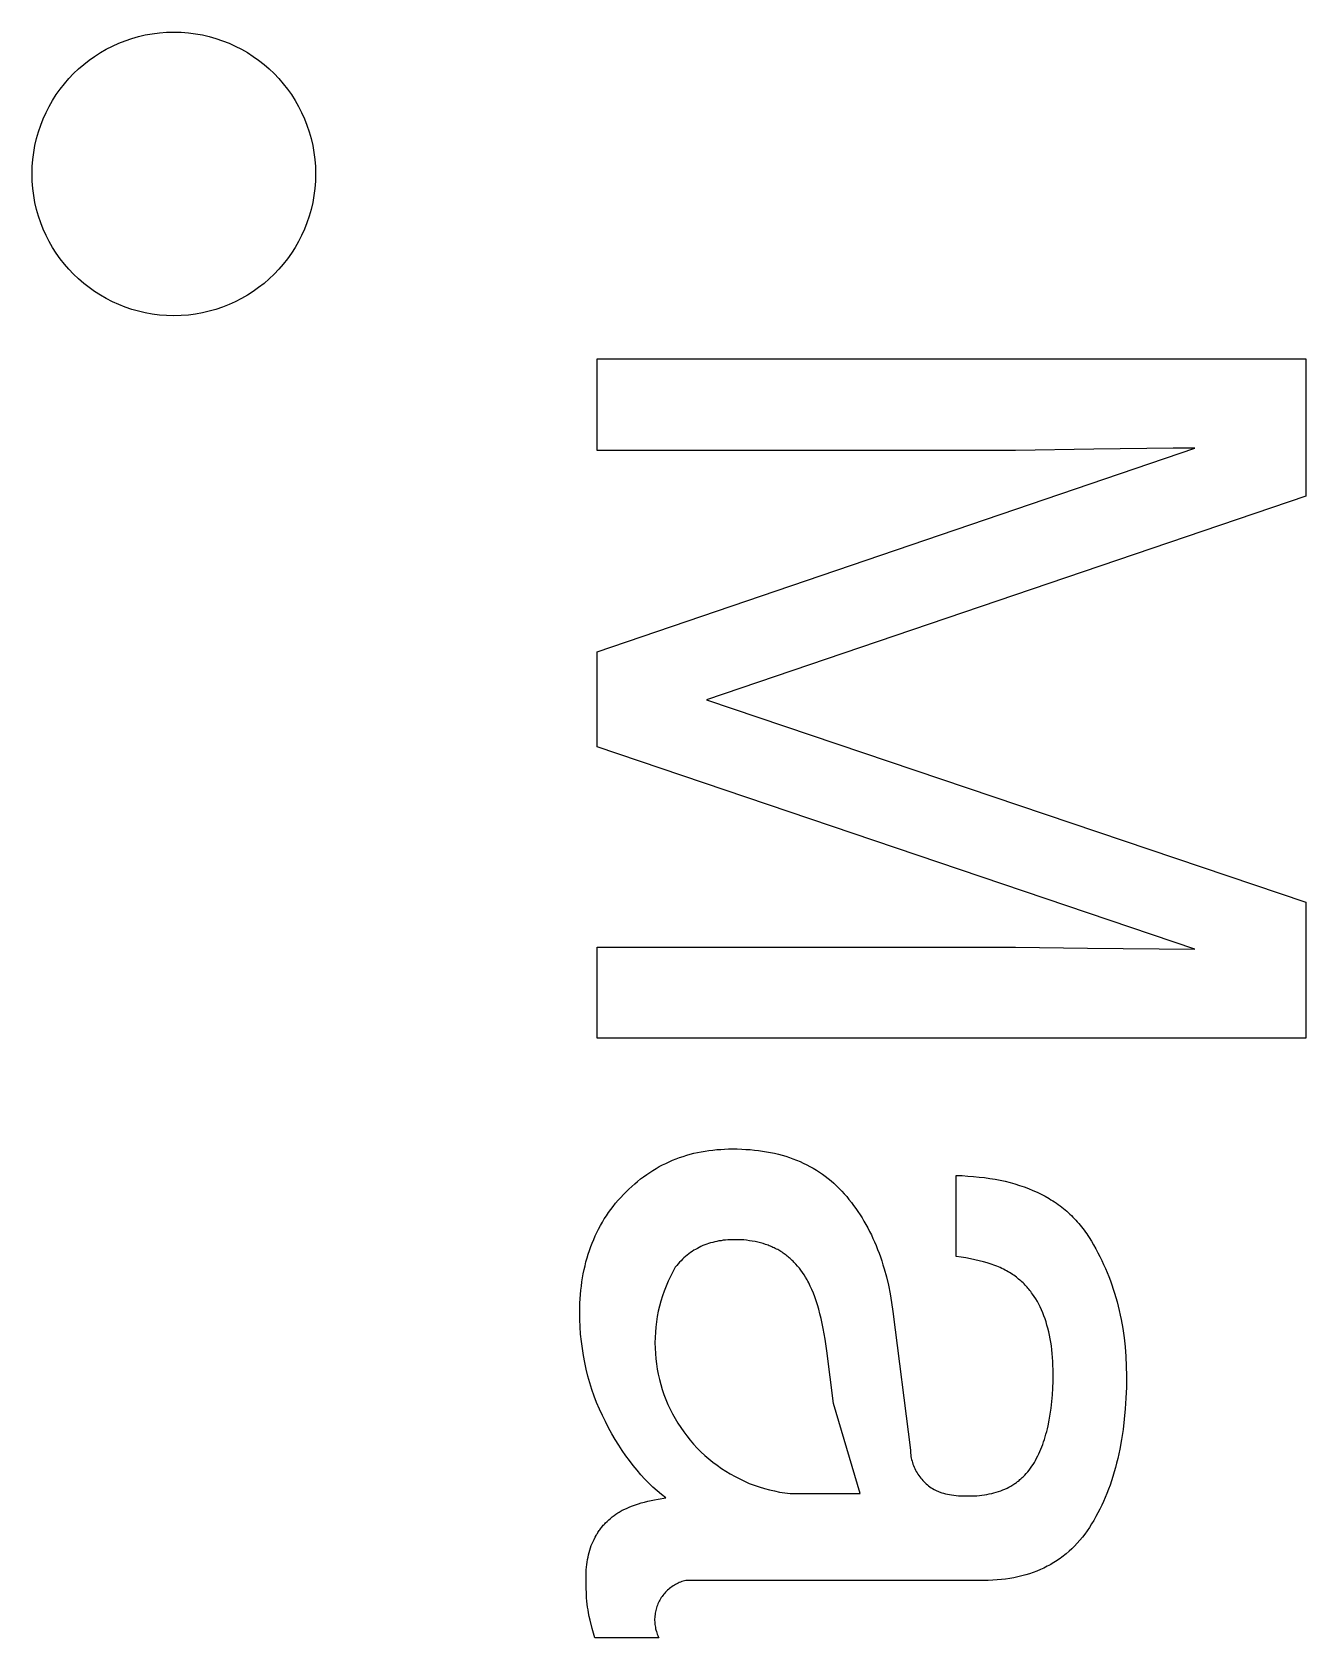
# Model space of a CAD drawing. Extents: x -4 to 37, y -4 to 403.
# Drawn here: x 5.66 to 14.65, y 34.18 to 45.5 of the extents above; entities that cross this region are included whole.
import ezdxf

# ---------------------------------------------------------------- set-up
doc = ezdxf.new("R2010")
doc.units = 0
doc.layers.add('AMICA', color=3, linetype='CONTINUOUS')
doc.layers.add('TEXT_LOGO', color=4, linetype='CONTINUOUS')

msp = doc.modelspace()

# ---------------------------------------------------------------- linework, layer by layer
at = {"layer": 'AMICA'}
msp.add_circle((6.665, 44.5), 1, dxfattribs=at)
at = {"layer": 'TEXT_LOGO'}
for p, q in [((9.652, 42.55), (9.652, 43.197)), ((9.652, 43.197), (14.652, 43.197)), ((14.652, 43.197), (14.652, 42.227)), ((9.652, 41.131), (13.869, 42.567)), ((12.603, 42.55), (9.652, 42.55)), ((13.156, 42.559), (12.603, 42.55)), ((13.716, 42.567), (13.156, 42.559)), ((13.869, 42.567), (13.716, 42.567)), ((14.652, 42.227), (10.424, 40.791)), ((9.652, 40.46), (9.652, 41.131)), ((10.424, 40.791), (14.652, 39.364)), ((13.869, 39.034), (9.652, 40.46)), ((14.652, 39.364), (14.652, 38.405)), ((9.652, 38.405), (9.652, 39.048)), ((9.652, 39.048), (12.603, 39.048)), ((12.603, 39.048), (13.11, 39.041)), ((13.11, 39.041), (13.869, 39.034)), ((14.652, 38.405), (9.652, 38.405)), ((10.308, 37.587), (10.334, 37.594)), ((10.334, 37.594), (10.36, 37.6)), ((10.36, 37.6), (10.386, 37.605)), ((10.386, 37.605), (10.413, 37.61)), ((10.413, 37.61), (10.44, 37.614)), ((10.44, 37.614), (10.467, 37.617)), ((10.467, 37.617), (10.495, 37.62)), ((10.495, 37.62), (10.523, 37.622)), ((10.523, 37.622), (10.551, 37.624)), ((10.551, 37.624), (10.579, 37.625)), ((10.579, 37.625), (10.608, 37.625)), ((10.608, 37.625), (10.64, 37.625)), ((10.64, 37.625), (10.671, 37.624)), ((10.671, 37.624), (10.701, 37.622)), ((10.701, 37.622), (10.731, 37.62)), ((10.731, 37.62), (10.761, 37.617)), ((10.761, 37.617), (10.79, 37.614)), ((10.79, 37.614), (10.819, 37.61)), ((10.819, 37.61), (10.847, 37.605)), ((10.847, 37.605), (10.875, 37.6)), ((10.875, 37.6), (10.903, 37.594)), ((10.903, 37.594), (10.93, 37.588)), ((10.045, 37.473), (10.067, 37.487)), ((10.067, 37.487), (10.09, 37.5)), ((10.09, 37.5), (10.113, 37.512)), ((10.113, 37.512), (10.136, 37.523)), ((10.136, 37.523), (10.16, 37.534)), ((10.16, 37.534), (10.184, 37.545)), ((10.184, 37.545), (10.208, 37.555)), ((10.208, 37.555), (10.233, 37.564)), ((10.233, 37.564), (10.258, 37.572)), ((10.258, 37.572), (10.283, 37.58)), ((10.283, 37.58), (10.308, 37.587)), ((10.93, 37.588), (10.956, 37.581)), ((10.956, 37.581), (10.982, 37.573)), ((10.982, 37.573), (11.008, 37.565)), ((11.008, 37.565), (11.033, 37.556)), ((11.033, 37.556), (11.058, 37.546)), ((11.058, 37.546), (11.083, 37.536)), ((11.083, 37.536), (11.106, 37.525)), ((11.106, 37.525), (11.13, 37.514)), ((11.13, 37.514), (11.153, 37.502)), ((11.153, 37.502), (11.175, 37.489)), ((11.175, 37.489), (11.198, 37.476)), ((9.896, 37.361), (9.917, 37.379)), ((9.917, 37.379), (9.937, 37.396)), ((9.937, 37.396), (9.958, 37.413)), ((9.958, 37.413), (9.979, 37.429)), ((9.979, 37.429), (10.001, 37.444)), ((10.001, 37.444), (10.023, 37.459)), ((10.023, 37.459), (10.045, 37.473)), ((11.198, 37.476), (11.219, 37.462)), ((11.219, 37.462), (11.241, 37.447)), ((11.241, 37.447), (11.261, 37.432)), ((11.261, 37.432), (11.282, 37.416)), ((11.282, 37.416), (11.302, 37.4)), ((11.302, 37.4), (11.321, 37.383)), ((11.321, 37.383), (11.34, 37.365)), ((11.34, 37.365), (11.359, 37.347)), ((12.184, 36.866), (12.184, 37.438)), ((12.184, 37.438), (12.226, 37.437)), ((12.226, 37.437), (12.267, 37.434)), ((12.267, 37.434), (12.307, 37.431)), ((12.307, 37.431), (12.346, 37.427)), ((12.346, 37.427), (12.385, 37.423)), ((12.385, 37.423), (12.422, 37.417)), ((12.422, 37.417), (12.459, 37.411)), ((12.459, 37.411), (12.495, 37.404)), ((12.495, 37.404), (12.531, 37.397)), ((12.531, 37.397), (12.565, 37.388)), ((12.565, 37.388), (12.599, 37.379)), ((12.599, 37.379), (12.632, 37.368)), ((12.632, 37.368), (12.664, 37.358)), ((9.782, 37.242), (9.8, 37.263)), ((9.8, 37.263), (9.818, 37.283)), ((9.818, 37.283), (9.837, 37.304)), ((9.837, 37.304), (9.857, 37.323)), ((9.857, 37.323), (9.876, 37.342)), ((9.876, 37.342), (9.896, 37.361)), ((11.359, 37.347), (11.377, 37.328)), ((11.377, 37.328), (11.394, 37.309)), ((11.394, 37.309), (11.412, 37.289)), ((11.412, 37.289), (11.428, 37.268)), ((11.428, 37.268), (11.445, 37.248)), ((12.664, 37.358), (12.695, 37.346)), ((12.695, 37.346), (12.726, 37.333)), ((12.726, 37.333), (12.755, 37.32)), ((12.755, 37.32), (12.784, 37.306)), ((12.784, 37.306), (12.812, 37.291)), ((12.812, 37.291), (12.84, 37.276)), ((12.84, 37.276), (12.853, 37.267)), ((12.853, 37.267), (12.866, 37.259)), ((12.866, 37.259), (12.879, 37.251)), ((9.702, 37.131), (9.717, 37.154)), ((9.717, 37.154), (9.732, 37.176)), ((9.732, 37.176), (9.748, 37.198)), ((9.748, 37.198), (9.765, 37.22)), ((9.765, 37.22), (9.782, 37.242)), ((11.445, 37.248), (11.461, 37.226)), ((11.461, 37.226), (11.476, 37.205)), ((11.476, 37.205), (11.491, 37.183)), ((11.491, 37.183), (11.506, 37.161)), ((11.506, 37.161), (11.52, 37.138)), ((12.879, 37.251), (12.892, 37.242)), ((12.892, 37.242), (12.904, 37.233)), ((12.904, 37.233), (12.917, 37.224)), ((12.917, 37.224), (12.929, 37.215)), ((12.929, 37.215), (12.941, 37.205)), ((12.941, 37.205), (12.953, 37.195)), ((12.953, 37.195), (12.964, 37.186)), ((12.964, 37.186), (12.976, 37.175)), ((12.976, 37.175), (12.987, 37.165)), ((12.987, 37.165), (12.998, 37.155)), ((12.998, 37.155), (13.008, 37.144)), ((13.008, 37.144), (13.019, 37.133)), ((9.638, 37.012), (9.649, 37.036)), ((9.649, 37.036), (9.662, 37.06)), ((9.662, 37.06), (9.675, 37.084)), ((9.675, 37.084), (9.688, 37.108)), ((9.688, 37.108), (9.702, 37.131)), ((11.52, 37.138), (11.534, 37.115)), ((11.534, 37.115), (11.548, 37.092)), ((11.548, 37.092), (11.561, 37.068)), ((11.561, 37.068), (11.573, 37.043)), ((11.573, 37.043), (11.586, 37.019)), ((13.019, 37.133), (13.029, 37.122)), ((13.029, 37.122), (13.039, 37.111)), ((13.039, 37.111), (13.049, 37.099)), ((13.049, 37.099), (13.059, 37.088)), ((13.059, 37.088), (13.069, 37.076)), ((13.069, 37.076), (13.078, 37.064)), ((13.078, 37.064), (13.087, 37.052)), ((13.087, 37.052), (13.096, 37.039)), ((13.096, 37.039), (13.105, 37.026)), ((13.105, 37.026), (13.113, 37.014)), ((9.597, 36.909), (9.606, 36.936)), ((9.606, 36.936), (9.616, 36.961)), ((9.616, 36.961), (9.627, 36.987)), ((9.627, 36.987), (9.638, 37.012)), ((10.346, 36.917), (10.334, 36.91)), ((10.359, 36.924), (10.346, 36.917)), ((10.371, 36.931), (10.359, 36.924)), ((10.384, 36.937), (10.371, 36.931)), ((10.397, 36.943), (10.384, 36.937)), ((10.411, 36.948), (10.397, 36.943)), ((10.425, 36.953), (10.411, 36.948)), ((10.438, 36.958), (10.425, 36.953)), ((10.452, 36.962), (10.438, 36.958)), ((10.467, 36.966), (10.452, 36.962)), ((10.481, 36.97), (10.467, 36.966)), ((10.496, 36.973), (10.481, 36.97)), ((10.511, 36.976), (10.496, 36.973)), ((10.526, 36.978), (10.511, 36.976)), ((10.541, 36.981), (10.526, 36.978)), ((10.557, 36.982), (10.541, 36.981)), ((10.573, 36.984), (10.557, 36.982)), ((10.589, 36.985), (10.573, 36.984)), ((10.605, 36.985), (10.589, 36.985)), ((10.622, 36.985), (10.605, 36.985)), ((10.643, 36.985), (10.622, 36.985)), ((10.665, 36.984), (10.643, 36.985)), ((10.686, 36.983), (10.665, 36.984)), ((10.706, 36.981), (10.686, 36.983)), ((10.727, 36.978), (10.706, 36.981)), ((10.746, 36.975), (10.727, 36.978)), ((10.766, 36.972), (10.746, 36.975)), ((10.785, 36.968), (10.766, 36.972)), ((10.804, 36.963), (10.785, 36.968)), ((10.822, 36.958), (10.804, 36.963)), ((10.84, 36.952), (10.822, 36.958)), ((10.858, 36.946), (10.84, 36.952)), ((10.866, 36.942), (10.858, 36.946)), ((10.875, 36.939), (10.866, 36.942)), ((10.884, 36.935), (10.875, 36.939)), ((10.892, 36.931), (10.884, 36.935)), ((10.9, 36.927), (10.892, 36.931)), ((10.908, 36.923), (10.9, 36.927)), ((10.917, 36.919), (10.908, 36.923)), ((10.925, 36.915), (10.917, 36.919)), ((10.933, 36.91), (10.925, 36.915)), ((11.586, 37.019), (11.597, 36.994)), ((11.597, 36.994), (11.609, 36.969)), ((11.609, 36.969), (11.62, 36.943)), ((11.62, 36.943), (11.63, 36.917)), ((11.63, 36.917), (11.64, 36.89)), ((13.113, 37.014), (13.122, 37.001)), ((13.122, 37.001), (13.138, 36.974)), ((13.138, 36.974), (13.154, 36.948)), ((13.154, 36.948), (13.169, 36.921)), ((13.169, 36.921), (13.184, 36.893)), ((9.559, 36.774), (9.566, 36.801)), ((9.566, 36.801), (9.572, 36.829)), ((9.572, 36.829), (9.58, 36.856)), ((9.58, 36.856), (9.588, 36.883)), ((9.588, 36.883), (9.597, 36.909)), ((10.213, 36.803), (10.203, 36.791)), ((10.223, 36.815), (10.213, 36.803)), ((10.233, 36.826), (10.223, 36.815)), ((10.243, 36.837), (10.233, 36.826)), ((10.254, 36.847), (10.243, 36.837)), ((10.264, 36.857), (10.254, 36.847)), ((10.275, 36.867), (10.264, 36.857)), ((10.287, 36.876), (10.275, 36.867)), ((10.298, 36.885), (10.287, 36.876)), ((10.31, 36.894), (10.298, 36.885)), ((10.322, 36.902), (10.31, 36.894)), ((10.334, 36.91), (10.322, 36.902)), ((10.94, 36.906), (10.933, 36.91)), ((10.948, 36.901), (10.94, 36.906)), ((10.956, 36.896), (10.948, 36.901)), ((10.963, 36.891), (10.956, 36.896)), ((10.971, 36.886), (10.963, 36.891)), ((10.978, 36.88), (10.971, 36.886)), ((10.985, 36.875), (10.978, 36.88)), ((10.993, 36.869), (10.985, 36.875)), ((11, 36.864), (10.993, 36.869)), ((11.007, 36.858), (11, 36.864)), ((11.014, 36.852), (11.007, 36.858)), ((11.02, 36.846), (11.014, 36.852)), ((11.027, 36.839), (11.02, 36.846)), ((11.034, 36.833), (11.027, 36.839)), ((11.04, 36.826), (11.034, 36.833)), ((11.053, 36.813), (11.04, 36.826)), ((11.066, 36.799), (11.053, 36.813)), ((11.64, 36.89), (11.65, 36.863)), ((11.65, 36.863), (11.659, 36.836)), ((11.659, 36.836), (11.668, 36.808)), ((11.668, 36.808), (11.677, 36.78)), ((12.219, 36.862), (12.184, 36.866)), ((12.252, 36.856), (12.219, 36.862)), ((12.285, 36.851), (12.252, 36.856)), ((12.317, 36.844), (12.285, 36.851)), ((12.347, 36.837), (12.317, 36.844)), ((12.376, 36.83), (12.347, 36.837)), ((12.404, 36.821), (12.376, 36.83)), ((12.432, 36.813), (12.404, 36.821)), ((12.458, 36.803), (12.432, 36.813)), ((12.47, 36.798), (12.458, 36.803)), ((13.184, 36.893), (13.198, 36.866)), ((13.198, 36.866), (13.211, 36.838)), ((13.211, 36.838), (13.224, 36.81)), ((13.224, 36.81), (13.237, 36.782)), ((9.54, 36.658), (9.544, 36.688)), ((9.544, 36.688), (9.548, 36.717)), ((9.548, 36.717), (9.553, 36.745)), ((9.553, 36.745), (9.559, 36.774)), ((10.152, 36.692), (10.138, 36.658)), ((10.168, 36.726), (10.152, 36.692)), ((10.185, 36.759), (10.168, 36.726)), ((10.203, 36.791), (10.185, 36.759)), ((11.078, 36.784), (11.066, 36.799)), ((11.089, 36.769), (11.078, 36.784)), ((11.101, 36.753), (11.089, 36.769)), ((11.111, 36.737), (11.101, 36.753)), ((11.122, 36.72), (11.111, 36.737)), ((11.132, 36.703), (11.122, 36.72)), ((11.138, 36.692), (11.132, 36.703)), ((11.144, 36.681), (11.138, 36.692)), ((11.677, 36.78), (11.692, 36.723)), ((11.692, 36.723), (11.706, 36.664)), ((12.483, 36.793), (12.47, 36.798)), ((12.495, 36.788), (12.483, 36.793)), ((12.506, 36.782), (12.495, 36.788)), ((12.518, 36.777), (12.506, 36.782)), ((12.529, 36.771), (12.518, 36.777)), ((12.54, 36.765), (12.529, 36.771)), ((12.551, 36.759), (12.54, 36.765)), ((12.561, 36.753), (12.551, 36.759)), ((12.572, 36.747), (12.561, 36.753)), ((12.581, 36.74), (12.572, 36.747)), ((12.591, 36.734), (12.581, 36.74)), ((12.6, 36.727), (12.591, 36.734)), ((12.609, 36.72), (12.6, 36.727)), ((12.617, 36.713), (12.609, 36.72)), ((12.625, 36.707), (12.617, 36.713)), ((12.633, 36.7), (12.625, 36.707)), ((12.641, 36.694), (12.633, 36.7)), ((12.648, 36.687), (12.641, 36.694)), ((12.656, 36.68), (12.648, 36.687)), ((13.237, 36.782), (13.249, 36.754)), ((13.249, 36.754), (13.261, 36.725)), ((13.261, 36.725), (13.272, 36.696)), ((13.272, 36.696), (13.282, 36.666)), ((9.532, 36.568), (9.534, 36.599)), ((9.534, 36.599), (9.537, 36.629)), ((9.537, 36.629), (9.54, 36.658)), ((10.112, 36.588), (10.101, 36.552)), ((10.124, 36.623), (10.112, 36.588)), ((10.138, 36.658), (10.124, 36.623)), ((11.15, 36.67), (11.144, 36.681)), ((11.155, 36.658), (11.15, 36.67)), ((11.166, 36.634), (11.155, 36.658)), ((11.177, 36.609), (11.166, 36.634)), ((11.187, 36.582), (11.177, 36.609)), ((11.197, 36.554), (11.187, 36.582)), ((11.706, 36.664), (11.719, 36.604)), ((11.719, 36.604), (11.729, 36.542)), ((12.663, 36.673), (12.656, 36.68)), ((12.67, 36.665), (12.663, 36.673)), ((12.677, 36.658), (12.67, 36.665)), ((12.684, 36.65), (12.677, 36.658)), ((12.691, 36.643), (12.684, 36.65)), ((12.697, 36.635), (12.691, 36.643)), ((12.704, 36.627), (12.697, 36.635)), ((12.71, 36.619), (12.704, 36.627)), ((12.716, 36.61), (12.71, 36.619)), ((12.723, 36.602), (12.716, 36.61)), ((12.734, 36.585), (12.723, 36.602)), ((12.746, 36.567), (12.734, 36.585)), ((13.282, 36.666), (13.292, 36.637)), ((13.292, 36.637), (13.302, 36.607)), ((13.302, 36.607), (13.311, 36.577)), ((13.311, 36.577), (13.32, 36.547)), ((9.529, 36.506), (9.53, 36.537)), ((9.529, 36.475), (9.529, 36.506)), ((9.53, 36.422), (9.529, 36.475)), ((9.53, 36.537), (9.532, 36.568)), ((10.083, 36.48), (10.076, 36.443)), ((10.091, 36.516), (10.083, 36.48)), ((10.101, 36.552), (10.091, 36.516)), ((11.206, 36.525), (11.197, 36.554)), ((11.215, 36.494), (11.206, 36.525)), ((11.223, 36.462), (11.215, 36.494)), ((11.231, 36.429), (11.223, 36.462)), ((11.729, 36.542), (11.738, 36.478)), ((11.738, 36.478), (11.861, 35.501)), ((12.757, 36.549), (12.746, 36.567)), ((12.767, 36.53), (12.757, 36.549)), ((12.777, 36.511), (12.767, 36.53)), ((12.786, 36.491), (12.777, 36.511)), ((12.795, 36.47), (12.786, 36.491)), ((12.803, 36.449), (12.795, 36.47)), ((13.32, 36.547), (13.328, 36.516)), ((13.328, 36.516), (13.335, 36.485)), ((13.335, 36.485), (13.342, 36.454)), ((9.532, 36.37), (9.53, 36.422)), ((9.535, 36.319), (9.532, 36.37)), ((10.065, 36.369), (10.062, 36.332)), ((10.07, 36.406), (10.065, 36.369)), ((10.076, 36.443), (10.07, 36.406)), ((11.239, 36.395), (11.231, 36.429)), ((11.246, 36.359), (11.239, 36.395)), ((11.26, 36.283), (11.246, 36.359)), ((12.811, 36.428), (12.803, 36.449)), ((12.819, 36.406), (12.811, 36.428)), ((12.825, 36.383), (12.819, 36.406)), ((12.832, 36.36), (12.825, 36.383)), ((12.838, 36.336), (12.832, 36.36)), ((13.342, 36.454), (13.348, 36.423)), ((13.348, 36.423), (13.36, 36.359)), ((13.36, 36.359), (13.369, 36.294)), ((9.54, 36.268), (9.535, 36.319)), ((9.547, 36.218), (9.54, 36.268)), ((10.06, 36.295), (10.059, 36.258)), ((10.059, 36.258), (10.06, 36.221)), ((10.062, 36.332), (10.06, 36.295)), ((11.272, 36.202), (11.26, 36.283)), ((12.843, 36.312), (12.838, 36.336)), ((12.848, 36.287), (12.843, 36.312)), ((12.852, 36.262), (12.848, 36.287)), ((12.856, 36.236), (12.852, 36.262)), ((12.859, 36.209), (12.856, 36.236)), ((13.369, 36.294), (13.376, 36.229)), ((9.554, 36.168), (9.547, 36.218)), ((9.564, 36.119), (9.554, 36.168)), ((10.06, 36.221), (10.062, 36.183)), ((10.062, 36.183), (10.065, 36.146)), ((10.065, 36.146), (10.069, 36.109)), ((11.319, 35.831), (11.272, 36.202)), ((12.862, 36.182), (12.859, 36.209)), ((12.864, 36.155), (12.862, 36.182)), ((12.866, 36.127), (12.864, 36.155)), ((12.867, 36.098), (12.866, 36.127)), ((13.376, 36.229), (13.381, 36.162)), ((13.381, 36.162), (13.384, 36.094)), ((9.574, 36.071), (9.564, 36.119)), ((9.586, 36.023), (9.574, 36.071)), ((9.6, 35.975), (9.586, 36.023)), ((10.069, 36.109), (10.075, 36.073)), ((10.075, 36.073), (10.082, 36.036)), ((10.082, 36.036), (10.091, 36)), ((12.868, 36.069), (12.867, 36.098)), ((12.868, 36.039), (12.868, 36.069)), ((12.868, 35.988), (12.868, 36.039)), ((13.384, 36.094), (13.385, 36.025)), ((13.385, 36.025), (13.385, 35.946)), ((9.614, 35.928), (9.6, 35.975)), ((9.631, 35.882), (9.614, 35.928)), ((10.091, 36), (10.1, 35.964)), ((10.1, 35.964), (10.111, 35.928)), ((10.111, 35.928), (10.123, 35.893)), ((12.863, 35.89), (12.866, 35.938)), ((12.866, 35.938), (12.868, 35.988)), ((13.385, 35.946), (13.382, 35.868)), ((9.648, 35.836), (9.631, 35.882)), ((9.667, 35.791), (9.648, 35.836)), ((9.688, 35.746), (9.667, 35.791)), ((10.123, 35.893), (10.136, 35.858)), ((10.136, 35.858), (10.151, 35.824)), ((10.151, 35.824), (10.167, 35.79)), ((10.167, 35.79), (10.183, 35.757)), ((11.507, 35.195), (11.319, 35.831)), ((12.848, 35.755), (12.854, 35.798)), ((12.854, 35.798), (12.859, 35.843)), ((12.859, 35.843), (12.863, 35.89)), ((13.377, 35.793), (13.37, 35.719)), ((13.382, 35.868), (13.377, 35.793)), ((9.71, 35.702), (9.688, 35.746)), ((9.732, 35.659), (9.71, 35.702)), ((10.183, 35.757), (10.201, 35.724)), ((10.201, 35.724), (10.221, 35.692)), ((10.221, 35.692), (10.241, 35.661)), ((12.828, 35.652), (12.833, 35.672)), ((12.833, 35.672), (12.841, 35.713)), ((12.841, 35.713), (12.848, 35.755)), ((13.37, 35.719), (13.362, 35.647)), ((9.756, 35.617), (9.732, 35.659)), ((9.779, 35.576), (9.756, 35.617)), ((9.804, 35.537), (9.779, 35.576)), ((10.241, 35.661), (10.262, 35.63)), ((10.262, 35.63), (10.285, 35.601)), ((10.285, 35.601), (10.308, 35.572)), ((10.308, 35.572), (10.332, 35.543)), ((12.795, 35.541), (12.801, 35.559)), ((12.801, 35.559), (12.807, 35.577)), ((12.807, 35.577), (12.813, 35.595)), ((12.813, 35.595), (12.818, 35.614)), ((12.818, 35.614), (12.823, 35.633)), ((12.823, 35.633), (12.828, 35.652)), ((13.351, 35.577), (13.339, 35.509)), ((13.362, 35.647), (13.351, 35.577)), ((9.829, 35.499), (9.804, 35.537)), ((9.854, 35.462), (9.829, 35.499)), ((9.88, 35.427), (9.854, 35.462)), ((10.332, 35.543), (10.358, 35.516)), ((10.358, 35.516), (10.384, 35.49)), ((10.384, 35.49), (10.411, 35.464)), ((10.411, 35.464), (10.439, 35.44)), ((11.861, 35.501), (11.861, 35.49)), ((11.861, 35.49), (11.862, 35.479)), ((11.862, 35.479), (11.864, 35.468)), ((11.864, 35.468), (11.865, 35.457)), ((11.865, 35.457), (11.867, 35.445)), ((11.867, 35.445), (11.87, 35.434)), ((12.744, 35.429), (12.752, 35.444)), ((12.752, 35.444), (12.76, 35.46)), ((12.76, 35.46), (12.768, 35.475)), ((12.768, 35.475), (12.775, 35.491)), ((12.775, 35.491), (12.782, 35.508)), ((12.782, 35.508), (12.789, 35.524)), ((12.789, 35.524), (12.795, 35.541)), ((13.324, 35.443), (13.316, 35.41)), ((13.339, 35.509), (13.324, 35.443)), ((9.906, 35.392), (9.88, 35.427)), ((9.933, 35.359), (9.906, 35.392)), ((9.96, 35.328), (9.933, 35.359)), ((9.988, 35.297), (9.96, 35.328)), ((10.439, 35.44), (10.468, 35.416)), ((10.468, 35.416), (10.498, 35.394)), ((10.498, 35.394), (10.528, 35.372)), ((10.528, 35.372), (10.559, 35.352)), ((10.559, 35.352), (10.591, 35.333)), ((10.591, 35.333), (10.624, 35.315)), ((11.87, 35.434), (11.873, 35.424)), ((11.873, 35.424), (11.876, 35.413)), ((11.876, 35.413), (11.879, 35.402)), ((11.879, 35.402), (11.883, 35.392)), ((11.883, 35.392), (11.888, 35.381)), ((11.888, 35.381), (11.892, 35.371)), ((11.892, 35.371), (11.897, 35.361)), ((11.897, 35.361), (11.903, 35.351)), ((11.903, 35.351), (11.908, 35.341)), ((11.908, 35.341), (11.914, 35.332)), ((11.914, 35.332), (11.921, 35.322)), ((12.668, 35.325), (12.679, 35.337)), ((12.679, 35.337), (12.689, 35.349)), ((12.689, 35.349), (12.699, 35.361)), ((12.699, 35.361), (12.709, 35.374)), ((12.709, 35.374), (12.718, 35.387)), ((12.718, 35.387), (12.727, 35.401)), ((12.727, 35.401), (12.736, 35.415)), ((12.736, 35.415), (12.744, 35.429)), ((13.299, 35.347), (13.29, 35.316)), ((13.308, 35.378), (13.299, 35.347)), ((13.316, 35.41), (13.308, 35.378)), ((10.016, 35.268), (9.988, 35.297)), ((10.045, 35.24), (10.016, 35.268)), ((10.075, 35.214), (10.045, 35.24)), ((10.624, 35.315), (10.657, 35.298)), ((10.657, 35.298), (10.691, 35.282)), ((10.691, 35.282), (10.725, 35.267)), ((10.725, 35.267), (10.76, 35.254)), ((10.76, 35.254), (10.795, 35.242)), ((10.795, 35.242), (10.831, 35.231)), ((10.831, 35.231), (10.867, 35.221)), ((10.867, 35.221), (10.903, 35.213)), ((11.921, 35.322), (11.927, 35.313)), ((11.927, 35.313), (11.934, 35.304)), ((11.934, 35.304), (11.941, 35.296)), ((11.941, 35.296), (11.949, 35.287)), ((11.949, 35.287), (11.957, 35.279)), ((11.957, 35.279), (11.965, 35.271)), ((11.965, 35.271), (11.973, 35.264)), ((11.973, 35.264), (11.981, 35.256)), ((11.981, 35.256), (11.99, 35.249)), ((11.99, 35.249), (11.999, 35.242)), ((11.999, 35.242), (12.009, 35.236)), ((12.009, 35.236), (12.018, 35.23)), ((12.018, 35.23), (12.028, 35.224)), ((12.028, 35.224), (12.038, 35.219)), ((12.038, 35.219), (12.043, 35.216)), ((12.043, 35.216), (12.048, 35.214)), ((12.048, 35.214), (12.054, 35.211)), ((12.483, 35.209), (12.499, 35.215)), ((12.499, 35.215), (12.514, 35.221)), ((12.514, 35.221), (12.528, 35.227)), ((12.528, 35.227), (12.543, 35.234)), ((12.543, 35.234), (12.557, 35.241)), ((12.557, 35.241), (12.57, 35.248)), ((12.57, 35.248), (12.577, 35.252)), ((12.577, 35.252), (12.584, 35.257)), ((12.584, 35.257), (12.59, 35.261)), ((12.59, 35.261), (12.597, 35.265)), ((12.597, 35.265), (12.603, 35.269)), ((12.603, 35.269), (12.609, 35.274)), ((12.609, 35.274), (12.616, 35.279)), ((12.616, 35.279), (12.622, 35.283)), ((12.622, 35.283), (12.628, 35.288)), ((12.628, 35.288), (12.634, 35.293)), ((12.634, 35.293), (12.64, 35.298)), ((12.64, 35.298), (12.645, 35.303)), ((12.645, 35.303), (12.651, 35.309)), ((12.651, 35.309), (12.657, 35.314)), ((12.657, 35.314), (12.668, 35.325)), ((13.259, 35.226), (13.248, 35.196)), ((13.27, 35.255), (13.259, 35.226)), ((13.28, 35.285), (13.27, 35.255)), ((13.29, 35.316), (13.28, 35.285)), ((9.864, 35.093), (9.882, 35.101)), ((9.882, 35.101), (9.901, 35.109)), ((9.901, 35.109), (9.921, 35.116)), ((9.921, 35.116), (9.942, 35.123)), ((9.942, 35.123), (9.963, 35.129)), ((9.963, 35.129), (9.985, 35.135)), ((9.985, 35.135), (10.008, 35.141)), ((10.008, 35.141), (10.032, 35.146)), ((10.032, 35.146), (10.057, 35.151)), ((10.057, 35.151), (10.082, 35.156)), ((10.105, 35.188), (10.075, 35.214)), ((10.082, 35.156), (10.135, 35.164)), ((10.135, 35.164), (10.105, 35.188)), ((10.903, 35.213), (10.939, 35.205)), ((10.939, 35.205), (10.976, 35.2)), ((10.976, 35.2), (11.013, 35.195)), ((11.013, 35.195), (11.507, 35.195)), ((12.054, 35.211), (12.059, 35.209)), ((12.059, 35.209), (12.065, 35.207)), ((12.065, 35.207), (12.071, 35.205)), ((12.071, 35.205), (12.077, 35.203)), ((12.077, 35.203), (12.083, 35.201)), ((12.083, 35.201), (12.096, 35.197)), ((12.096, 35.197), (12.109, 35.194)), ((12.109, 35.194), (12.123, 35.191)), ((12.123, 35.191), (12.137, 35.188)), ((12.137, 35.188), (12.152, 35.186)), ((12.152, 35.186), (12.168, 35.184)), ((12.168, 35.184), (12.184, 35.182)), ((12.184, 35.182), (12.2, 35.18)), ((12.2, 35.18), (12.218, 35.179)), ((12.218, 35.179), (12.235, 35.179)), ((12.235, 35.179), (12.254, 35.178)), ((12.254, 35.178), (12.272, 35.178)), ((12.272, 35.178), (12.292, 35.178)), ((12.292, 35.178), (12.311, 35.179)), ((12.311, 35.179), (12.33, 35.18)), ((12.33, 35.18), (12.348, 35.181)), ((12.348, 35.181), (12.366, 35.183)), ((12.366, 35.183), (12.384, 35.186)), ((12.384, 35.186), (12.401, 35.189)), ((12.401, 35.189), (12.418, 35.192)), ((12.418, 35.192), (12.435, 35.196)), ((12.435, 35.196), (12.451, 35.2)), ((12.451, 35.2), (12.467, 35.204)), ((12.467, 35.204), (12.483, 35.209)), ((13.211, 35.112), (13.198, 35.085)), ((13.224, 35.14), (13.211, 35.112)), ((13.236, 35.168), (13.224, 35.14)), ((13.248, 35.196), (13.236, 35.168)), ((9.705, 34.982), (9.71, 34.988)), ((9.71, 34.988), (9.722, 34.999)), ((9.722, 34.999), (9.733, 35.01)), ((9.733, 35.01), (9.745, 35.02)), ((9.745, 35.02), (9.758, 35.03)), ((9.758, 35.03), (9.771, 35.04)), ((9.771, 35.04), (9.784, 35.05)), ((9.784, 35.05), (9.798, 35.059)), ((9.798, 35.059), (9.806, 35.063)), ((9.806, 35.063), (9.813, 35.068)), ((9.813, 35.068), (9.821, 35.072)), ((9.821, 35.072), (9.829, 35.077)), ((9.829, 35.077), (9.846, 35.085)), ((9.846, 35.085), (9.864, 35.093)), ((13.155, 35.006), (13.14, 34.981)), ((13.17, 35.032), (13.155, 35.006)), ((13.184, 35.058), (13.17, 35.032)), ((13.198, 35.085), (13.184, 35.058)), ((9.63, 34.872), (9.637, 34.887)), ((9.637, 34.887), (9.644, 34.9)), ((9.644, 34.9), (9.648, 34.907)), ((9.648, 34.907), (9.653, 34.914)), ((9.653, 34.914), (9.657, 34.921)), ((9.657, 34.921), (9.661, 34.927)), ((9.661, 34.927), (9.666, 34.934)), ((9.666, 34.934), (9.67, 34.94)), ((9.67, 34.94), (9.675, 34.946)), ((9.675, 34.946), (9.68, 34.953)), ((9.68, 34.953), (9.684, 34.959)), ((9.684, 34.959), (9.689, 34.965)), ((9.689, 34.965), (9.695, 34.971)), ((9.695, 34.971), (9.7, 34.976)), ((9.7, 34.976), (9.705, 34.982)), ((13.075, 34.887), (13.057, 34.866)), ((13.092, 34.909), (13.075, 34.887)), ((13.109, 34.932), (13.092, 34.909)), ((13.125, 34.956), (13.109, 34.932)), ((13.14, 34.981), (13.125, 34.956)), ((9.587, 34.747), (9.591, 34.764)), ((9.591, 34.764), (9.595, 34.78)), ((9.595, 34.78), (9.6, 34.796)), ((9.6, 34.796), (9.605, 34.812)), ((9.605, 34.812), (9.61, 34.828)), ((9.61, 34.828), (9.616, 34.843)), ((9.616, 34.843), (9.623, 34.858)), ((9.623, 34.858), (9.63, 34.872)), ((12.95, 34.762), (12.94, 34.754)), ((12.961, 34.771), (12.95, 34.762)), ((12.981, 34.788), (12.961, 34.771)), ((13.001, 34.806), (12.981, 34.788)), ((13.02, 34.825), (13.001, 34.806)), ((13.039, 34.845), (13.02, 34.825)), ((13.057, 34.866), (13.039, 34.845)), ((9.574, 34.638), (9.575, 34.657)), ((9.575, 34.657), (9.577, 34.676)), ((9.577, 34.676), (9.579, 34.694)), ((9.579, 34.694), (9.581, 34.712)), ((9.581, 34.712), (9.584, 34.729)), ((9.584, 34.729), (9.587, 34.747)), ((12.753, 34.648), (12.728, 34.638)), ((12.779, 34.659), (12.753, 34.648)), ((12.803, 34.67), (12.779, 34.659)), ((12.827, 34.682), (12.803, 34.67)), ((12.839, 34.688), (12.827, 34.682)), ((12.851, 34.695), (12.839, 34.688)), ((12.862, 34.701), (12.851, 34.695)), ((12.874, 34.708), (12.862, 34.701)), ((12.885, 34.715), (12.874, 34.708)), ((12.896, 34.723), (12.885, 34.715)), ((12.907, 34.73), (12.896, 34.723)), ((12.918, 34.738), (12.907, 34.73)), ((12.929, 34.746), (12.918, 34.738)), ((12.94, 34.754), (12.929, 34.746)), ((9.573, 34.599), (9.574, 34.619)), ((9.574, 34.538), (9.573, 34.599)), ((9.574, 34.619), (9.574, 34.638)), ((9.576, 34.484), (9.574, 34.538)), ((10.179, 34.538), (10.171, 34.532)), ((10.187, 34.544), (10.179, 34.538)), ((10.196, 34.549), (10.187, 34.544)), ((10.204, 34.554), (10.196, 34.549)), ((10.213, 34.559), (10.204, 34.554)), ((10.222, 34.563), (10.213, 34.559)), ((10.231, 34.567), (10.222, 34.563)), ((10.24, 34.571), (10.231, 34.567)), ((10.249, 34.574), (10.24, 34.571)), ((10.259, 34.577), (10.249, 34.574)), ((10.268, 34.58), (10.259, 34.577)), ((10.278, 34.582), (10.268, 34.58)), ((12.378, 34.582), (10.278, 34.582)), ((12.41, 34.583), (12.378, 34.582)), ((12.442, 34.584), (12.41, 34.583)), ((12.473, 34.586), (12.442, 34.584)), ((12.503, 34.589), (12.473, 34.586)), ((12.533, 34.592), (12.503, 34.589)), ((12.562, 34.596), (12.533, 34.592)), ((12.591, 34.601), (12.562, 34.596)), ((12.62, 34.607), (12.591, 34.601)), ((12.647, 34.614), (12.62, 34.607)), ((12.675, 34.621), (12.647, 34.614)), ((12.701, 34.629), (12.675, 34.621)), ((12.728, 34.638), (12.701, 34.629)), ((9.577, 34.459), (9.576, 34.484)), ((9.579, 34.436), (9.577, 34.459)), ((9.581, 34.415), (9.579, 34.436)), ((10.084, 34.426), (10.08, 34.417)), ((10.089, 34.435), (10.084, 34.426)), ((10.093, 34.444), (10.089, 34.435)), ((10.098, 34.452), (10.093, 34.444)), ((10.104, 34.461), (10.098, 34.452)), ((10.109, 34.469), (10.104, 34.461)), ((10.115, 34.477), (10.109, 34.469)), ((10.121, 34.485), (10.115, 34.477)), ((10.128, 34.492), (10.121, 34.485)), ((10.134, 34.499), (10.128, 34.492)), ((10.141, 34.507), (10.134, 34.499)), ((10.148, 34.513), (10.141, 34.507)), ((10.156, 34.52), (10.148, 34.513)), ((10.163, 34.526), (10.156, 34.52)), ((10.171, 34.532), (10.163, 34.526)), ((9.584, 34.395), (9.581, 34.415)), ((9.587, 34.375), (9.584, 34.395)), ((9.591, 34.353), (9.587, 34.375)), ((9.596, 34.329), (9.591, 34.353)), ((9.601, 34.303), (9.596, 34.329)), ((10.058, 34.321), (10.057, 34.311)), ((10.057, 34.311), (10.057, 34.301)), ((10.06, 34.341), (10.058, 34.331)), ((10.058, 34.331), (10.058, 34.321)), ((10.061, 34.351), (10.06, 34.341)), ((10.063, 34.36), (10.061, 34.351)), ((10.065, 34.37), (10.063, 34.36)), ((10.067, 34.38), (10.065, 34.37)), ((10.07, 34.389), (10.067, 34.38)), ((10.073, 34.399), (10.07, 34.389)), ((10.077, 34.408), (10.073, 34.399)), ((10.08, 34.417), (10.077, 34.408)), ((9.616, 34.244), (9.601, 34.303)), ((9.635, 34.177), (9.616, 34.244)), ((10.057, 34.301), (10.058, 34.291)), ((10.058, 34.291), (10.058, 34.282)), ((10.058, 34.282), (10.059, 34.272)), ((10.059, 34.272), (10.06, 34.262)), ((10.06, 34.262), (10.062, 34.252)), ((10.062, 34.252), (10.064, 34.242)), ((10.064, 34.242), (10.066, 34.233)), ((10.066, 34.233), (10.069, 34.223)), ((10.069, 34.223), (10.072, 34.214)), ((10.072, 34.214), (10.075, 34.204)), ((10.075, 34.204), (10.079, 34.195)), ((10.079, 34.195), (10.083, 34.186)), ((10.087, 34.177), (9.635, 34.177)), ((10.083, 34.186), (10.087, 34.177))]:
    msp.add_line(p, q, dxfattribs=at)

doc.saveas('drawing.dxf')
